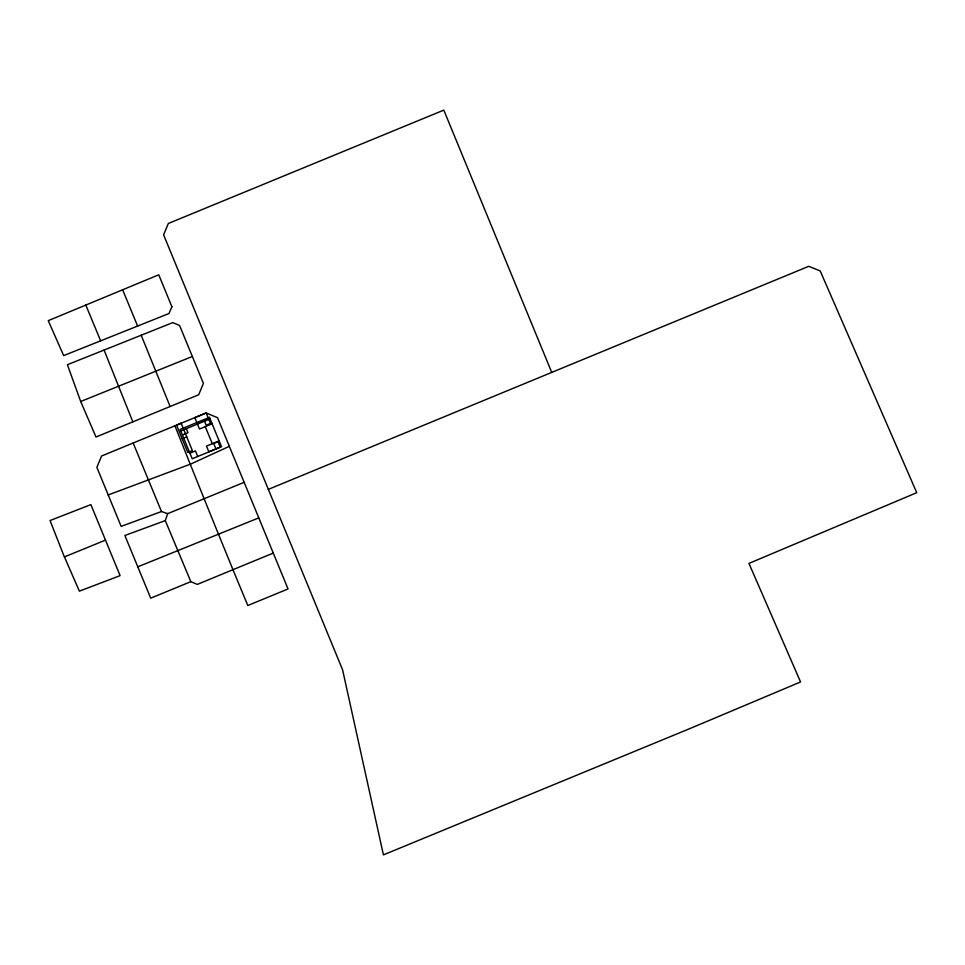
<?xml version="1.0" encoding="UTF-8"?>
<svg xmlns="http://www.w3.org/2000/svg" width="965" height="965" viewBox="0 0 965 965"><rect width="100%" height="100%" fill="white"/><g stroke="black" fill="none" stroke-linecap="round" stroke-linejoin="round"><path stroke-width="1.45" d="M273.264 553.078L197.294 584.404L190.841 581.666L165.28 520.593L167.693 513.657L244.157 482.331M229.332 446.325L190.66 464.081L108.213 494.961L96.862 467.35L101.59 455.999L206.184 412.96L217.559 417.712L288.04 588.964L247.8 605.513C222.963 545.816 198.838 485.865 174.93 425.806M268.33 489.376L808.767 266.304L820.19 270.936L916.75 492.693L748.949 563.403L800.564 681.953L691.29 727.996L383.419 854.881L342.587 669.807L163.604 234.833L168.332 223.482L443.804 110.119L551.618 372.128M170.13 406.506L96.005 437.012L80.686 401.5L67.405 364.71L172.783 322.6L179.587 325.482L203.422 383.382L198.694 394.757L170.13 406.506L141.192 335.229M197.137 423.333L208.524 418.653M180.781 430.969L210.093 418.919M182.421 434.974L187.97 432.694L186.329 428.689M211.745 422.923L206.196 425.203L204.544 421.198M212.119 423.828L199.478 429.027L194.797 417.64L206.184 412.96L210.865 424.347M182.192 438.798L186.752 436.928M219.139 440.909L206.498 446.107L208.838 451.801L220.225 447.121L217.885 441.427M189.924 453.2L195.461 450.92L197.753 456.481M219.236 441.15L213.687 443.43L215.979 448.99M190.841 581.666L150.697 598.167L124.883 535.491L165.28 520.618M64.426 556.902L105.487 540.123L120.106 575.635L79.383 591.147L63.642 555.104L50.047 520.545L90.879 504.611L105.487 540.123M258.777 517.891L137.79 566.817M192.361 356.483L80.686 401.5M167.693 513.657L161.481 511.534L121.144 526.383L108.213 494.961M85.801 305.061L100.65 340.826M122.627 289.802L137.621 326.049M161.481 511.534L133.158 442.995M205.28 426.639L212.312 443.719M104.075 350.054L132.844 421.85M171.879 306.737L169.02 313.516L63.666 355.603L48.25 320.657L158.755 274.796L171.879 306.737M181.131 423.261L176.571 425.131L187.813 452.464L192.373 450.595L181.131 423.261M209.453 417.363L180.141 429.413L192.204 458.761L221.528 446.711L209.453 417.363"/></g></svg>
